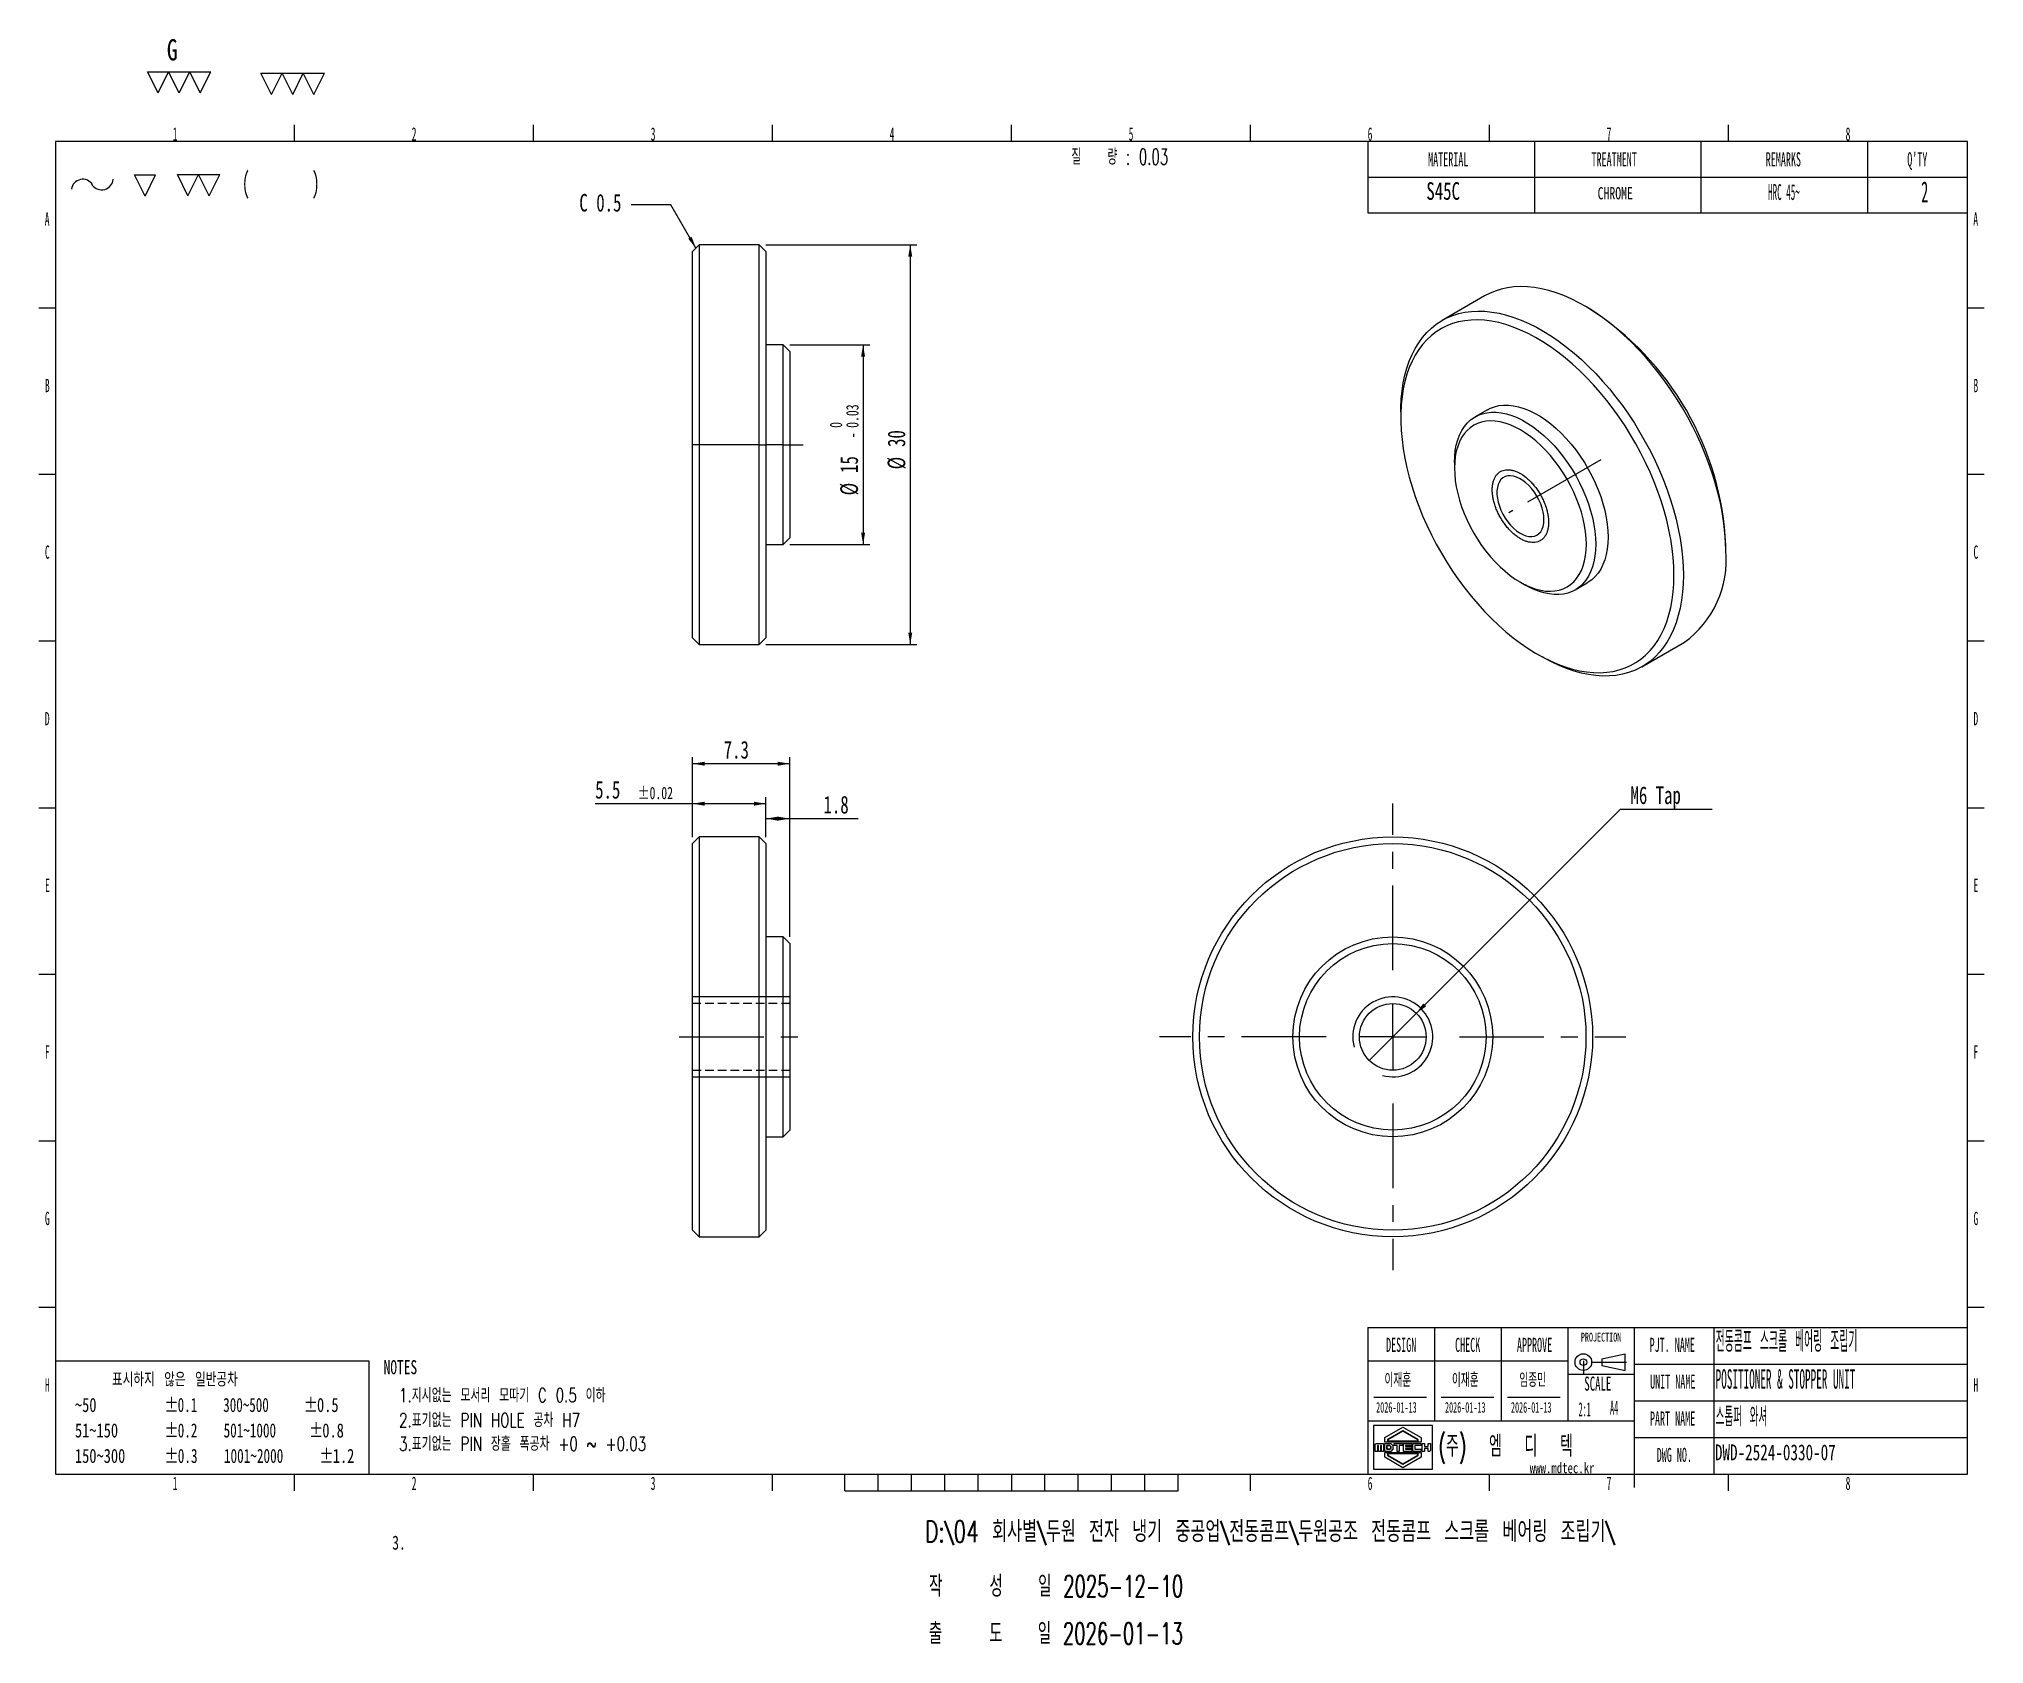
# Model space of a CAD drawing. Header units: millimetres. Extents: x 1 to 147, y -10 to 110.
import ezdxf

# ---------------------------------------------------------------- set-up
doc = ezdxf.new("R2010")
doc.units = ezdxf.units.MM
doc.header["$LTSCALE"] = 0.5
doc.linetypes.add('CENTERX2', pattern=[20.32, 12.7, -2.54, 2.54, -2.54])
doc.linetypes.add('HIDDEN', pattern=[1.905, 1.27, -0.635])
for name, color, linetype in [('1', 70, 'Continuous'), ('11', 1, 'CENTERX2'), ('12', 4, 'Continuous'), ('2', 2, 'HIDDEN'), ('3', 1, 'CENTERX2'), ('8', 4, 'Continuous')]:
    doc.layers.add(name, color=color, linetype=linetype)
doc.styles.add('SLDTEXTSTYLE0', font='TXT', dxfattribs={"width": 0.62381, "bigfont": 'bigfont'})
doc.styles.add('SLDTEXTSTYLE1', font='TXT', dxfattribs={"width": 0.7, "bigfont": 'bigfont'})
doc.styles.add('SLDTEXTSTYLE10', font='TXT', dxfattribs={"width": 0.5625})
doc.styles.add('SLDTEXTSTYLE11', font='TXT', dxfattribs={"width": 0.49})
doc.styles.add('SLDTEXTSTYLE12', font='TXT', dxfattribs={"width": 0.49, "bigfont": 'bigfont'})
doc.styles.add('SLDTEXTSTYLE13', font='TXT', dxfattribs={"width": 0.75, "bigfont": 'bigfont'})
doc.styles.add('SLDTEXTSTYLE14', font='TXT', dxfattribs={"width": 0.75})
doc.styles.add('SLDTEXTSTYLE15', font='TXT', dxfattribs={"width": 0.678571})
doc.styles.add('SLDTEXTSTYLE16', font='TXT', dxfattribs={"width": 0.683333})
doc.styles.add('SLDTEXTSTYLE17', font='TXT', dxfattribs={"width": 0.6875})
doc.styles.add('SLDTEXTSTYLE18', font='TXT', dxfattribs={"width": 0.6, "bigfont": 'bigfont'})
doc.styles.add('SLDTEXTSTYLE19', font='TXT', dxfattribs={"width": 0.616667, "bigfont": 'bigfont'})
doc.styles.add('SLDTEXTSTYLE2', font='TXT', dxfattribs={"width": 0.446809, "bigfont": 'bigfont'})
doc.styles.add('SLDTEXTSTYLE3', font='TXT', dxfattribs={"width": 0.7})
doc.styles.add('SLDTEXTSTYLE4', font='TXT', dxfattribs={"width": 0.42})
doc.styles.add('SLDTEXTSTYLE5', font='TXT', dxfattribs={"width": 0.54})
doc.styles.add('SLDTEXTSTYLE6', font='TXT', dxfattribs={"width": 0.421875})
doc.styles.add('SLDTEXTSTYLE7', font='TXT', dxfattribs={"width": 0.525})
doc.styles.add('SLDTEXTSTYLE8', font='TXT', dxfattribs={"width": 0.4235})
doc.styles.add('SLDTEXTSTYLE9', font='TXT', dxfattribs={"width": 0.4235, "bigfont": 'bigfont'})
doc.dimstyles.new('SLDDIMSTYLE0', dxfattribs={"dimtxt": 1.514119, "dimasz": 0.9, "dimexe": 0, "dimexo": 0.0625, "dimgap": 0.37853, "dimtad": 1, "dimrnd": 1e-09, "dimzin": 12, "dimdsep": 46, "dimtxsty": 'SLDTEXTSTYLE3', "dimsah": 1, "dimcen": 0.09, "dimadec": 0, "dimazin": 3, "dimtol": 1, "dimtp": 0.02, "dimtm": 0.02, "dimtfac": 1, "dimtofl": 0, "dimtmove": 0, "dimatfit": 3, "dimfxl": 0, "dimfrac": 2, "dimtolj": 1, "dimarcsym": 0})
doc.dimstyles.new('SLDDIMSTYLE1', dxfattribs={"dimtxt": 1.514119, "dimasz": 0.9, "dimexe": 0, "dimexo": 0.0625, "dimgap": 0.37853, "dimtad": 1, "dimrnd": 1e-09, "dimzin": 12, "dimdsep": 46, "dimtxsty": 'SLDTEXTSTYLE3', "dimsah": 1, "dimcen": 0.09, "dimadec": 0, "dimazin": 3, "dimtfac": 1, "dimtdec": 3, "dimtofl": 0, "dimtmove": 0, "dimatfit": 3, "dimfxl": 0, "dimfrac": 2, "dimtolj": 1, "dimtzin": 12, "dimarcsym": 0})
doc.dimstyles.new('SLDDIMSTYLE2', dxfattribs={"dimtxt": 1.514119, "dimasz": 0.9, "dimexe": 0, "dimexo": 0.0625, "dimgap": 0.37853, "dimtad": 0, "dimtih": 1, "dimtoh": 1, "dimdec": 6, "dimrnd": 1e-09, "dimzin": 12, "dimdsep": 46, "dimtxsty": 'SLDTEXTSTYLE3', "dimblk1": 'NONE', "dimsah": 1, "dimcen": 0, "dimadec": 0, "dimazin": 3, "dimtfac": 1, "dimtdec": 3, "dimtmove": 0, "dimatfit": 3, "dimldrblk": 'NONE', "dimfxl": 0, "dimfrac": 2, "dimtolj": 1, "dimtzin": 12, "dimarcsym": 0})
doc.dimstyles.new('SLDDIMSTYLE3', dxfattribs={"dimtxt": 1.514119, "dimasz": 0.9, "dimexe": 0, "dimexo": 0.0625, "dimgap": 0.37853, "dimtad": 1, "dimrnd": 1e-09, "dimzin": 12, "dimdsep": 46, "dimtxsty": 'SLDTEXTSTYLE3', "dimsah": 1, "dimcen": 0.09, "dimadec": 0, "dimazin": 3, "dimtol": 1, "dimtm": 0.03, "dimtfac": 1, "dimtofl": 0, "dimtmove": 0, "dimatfit": 3, "dimfxl": 0, "dimfrac": 2, "dimtolj": 1, "dimarcsym": 0})

# ---------------------------------------------------------------- blocks, each defined once
blk = doc.blocks.new('MDT')
for p, q in [((2.948, 2.184), (0, 2.184)), ((0, 2.184), (0, 0)), ((0.563, 1.582), (1.474, 2.108)), ((1.474, 2.108), (2.386, 1.582)), ((2.948, 0), (2.948, 2.184)), ((0.094, 1.249), (0.137, 1.292)), ((0.094, 0.892), (0.094, 1.249)), ((0.137, 1.292), (0.509, 1.292)), ((0.247, 1.183), (0.203, 1.183)), ((0.203, 1.183), (0.203, 0.892)), ((0.247, 0.892), (0.247, 1.183)), ((0.4, 1.183), (0.356, 1.183)), ((0.356, 1.183), (0.356, 0.892)), ((0.4, 0.892), (0.4, 1.183)), ((0.509, 1.292), (0.509, 0.892)), ((0.563, 1.348), (0.563, 1.582)), ((2.386, 1.348), (0.563, 1.348)), ((0.563, 0.892), (0.563, 1.292)), ((0.563, 1.292), (0.869, 1.292)), ((0.824, 1.183), (0.672, 1.183)), ((0.672, 1.183), (0.672, 1.001)), ((0.672, 1.001), (0.672, 1.183)), ((0.672, 1.183), (0.824, 1.183)), ((0.672, 1.001), (0.824, 1.001)), ((0.824, 1.001), (0.672, 1.001)), ((1.474, 1.926), (0.72, 1.491)), ((0.72, 1.491), (1.474, 1.926)), ((0.72, 1.491), (0.72, 1.401)), ((0.72, 1.401), (0.72, 1.491)), ((0.72, 1.401), (2.228, 1.401)), ((2.228, 1.401), (0.72, 1.401)), ((0.869, 1.138), (0.824, 1.183)), ((0.824, 1.183), (0.869, 1.138)), ((0.824, 1.001), (0.869, 1.046)), ((0.869, 1.046), (0.824, 1.001)), ((0.869, 1.292), (0.978, 1.183)), ((0.869, 1.046), (0.869, 1.138)), ((0.869, 1.138), (0.869, 1.046)), ((0.978, 1.001), (0.869, 0.892)), ((0.978, 1.183), (0.978, 1.001)), ((1.032, 1.183), (1.032, 1.292)), ((1.032, 1.292), (1.447, 1.292)), ((1.185, 1.183), (1.032, 1.183)), ((1.185, 0.892), (1.185, 1.183)), ((1.447, 1.183), (1.294, 1.183)), ((1.294, 1.183), (1.294, 0.892)), ((1.447, 1.292), (1.447, 1.183)), ((2.228, 1.491), (1.474, 1.926)), ((1.474, 1.926), (2.228, 1.491)), ((1.501, 0.892), (1.501, 1.292)), ((1.501, 1.292), (1.916, 1.292)), ((1.916, 1.183), (1.61, 1.183)), ((1.61, 1.183), (1.61, 1.146)), ((1.61, 1.146), (1.916, 1.146)), ((1.916, 1.037), (1.61, 1.037)), ((1.61, 1.037), (1.61, 1.001)), ((1.61, 1.001), (1.916, 1.001)), ((1.916, 1.292), (1.916, 1.183)), ((1.916, 1.146), (1.916, 1.037)), ((1.916, 1.001), (1.916, 0.892)), ((1.97, 0.892), (1.97, 1.292)), ((1.97, 1.292), (2.386, 1.292)), ((2.386, 1.183), (2.079, 1.183)), ((2.079, 1.183), (2.079, 1.001)), ((2.079, 1.001), (2.386, 1.001)), ((2.228, 1.401), (2.228, 1.491)), ((2.228, 1.491), (2.228, 1.401)), ((2.386, 1.582), (2.386, 1.348)), ((2.386, 1.292), (2.386, 1.183)), ((2.386, 1.001), (2.386, 0.892)), ((2.44, 0.892), (2.44, 1.292)), ((2.44, 1.292), (2.549, 1.292)), ((2.549, 1.292), (2.549, 1.146)), ((2.549, 1.146), (2.746, 1.146)), ((2.746, 1.037), (2.549, 1.037)), ((2.549, 1.037), (2.549, 0.892)), ((2.746, 1.146), (2.746, 1.292)), ((2.746, 1.292), (2.855, 1.292)), ((2.746, 0.892), (2.746, 1.037)), ((2.855, 1.292), (2.855, 0.935)), ((0, 0), (2.948, 0)), ((0.203, 0.892), (0.094, 0.892)), ((0.356, 0.892), (0.247, 0.892)), ((0.509, 0.892), (0.4, 0.892)), ((0.869, 0.892), (0.563, 0.892)), ((0.563, 0.602), (0.563, 0.836)), ((0.563, 0.836), (2.386, 0.836)), ((1.474, 0.076), (0.563, 0.602)), ((0.72, 0.783), (0.72, 0.693)), ((2.228, 0.783), (0.72, 0.783)), ((0.72, 0.693), (0.72, 0.783)), ((0.72, 0.783), (2.228, 0.783)), ((0.72, 0.693), (1.474, 0.258)), ((1.474, 0.258), (0.72, 0.693)), ((1.294, 0.892), (1.185, 0.892)), ((1.474, 0.258), (2.228, 0.693)), ((2.228, 0.693), (1.474, 0.258)), ((2.386, 0.602), (1.474, 0.076)), ((1.916, 0.892), (1.501, 0.892)), ((2.386, 0.892), (1.97, 0.892)), ((2.228, 0.693), (2.228, 0.783)), ((2.228, 0.783), (2.228, 0.693)), ((2.386, 0.836), (2.386, 0.602)), ((2.549, 0.892), (2.44, 0.892)), ((2.811, 0.892), (2.746, 0.892)), ((2.855, 0.935), (2.811, 0.892))]:
    blk.add_line(p, q)
blk = doc.blocks.new('블록15')
for p, q in [((20.44, 102.51), (20.44, 103.76)), ((38.37, 102.51), (38.37, 103.76)), ((56.31, 102.51), (56.31, 103.76)), ((74.25, 102.51), (74.25, 103.76)), ((92.19, 102.51), (92.19, 103.76)), ((110.12, 102.51), (110.12, 103.76)), ((128.06, 102.51), (128.06, 103.76)), ((146, 102.51), (2.5, 102.51)), ((2.5, 102.51), (2.5, 2.51)), ((101, 102.51), (101, 97.15)), ((113.5, 102.51), (113.5, 97.15)), ((126, 102.51), (126, 97.15)), ((138.5, 102.51), (138.5, 97.15)), ((146, 2.51), (146, 102.51)), ((101, 99.83), (146, 99.83)), ((101, 97.15), (146, 97.15)), ((2.5, 90.01), (1.25, 90.01)), ((147.25, 90.01), (146, 90.01)), ((2.5, 77.51), (1.25, 77.51)), ((147.25, 77.51), (146, 77.51)), ((2.5, 65.01), (1.25, 65.01)), ((147.25, 65.01), (146, 65.01)), ((1.25, 52.51), (2.5, 52.51)), ((146, 52.51), (147.25, 52.51)), ((2.5, 40.01), (1.25, 40.01)), ((147.25, 40.01), (146, 40.01)), ((2.5, 27.51), (1.25, 27.51)), ((147.25, 27.51), (146, 27.51)), ((2.5, 15.01), (1.25, 15.01)), ((147.25, 15.01), (146, 15.01)), ((101, 13.51), (101, 2.51)), ((101, 13.51), (146, 13.51)), ((101, 13.51), (101, 2.51)), ((106, 13.51), (106, 6.51)), ((111, 13.51), (111, 6.51)), ((116, 13.51), (116, 6.51)), ((121, 1.51), (121, 13.51)), ((127, 2.51), (127, 13.51)), ((2.5, 11.01), (26, 11.01)), ((26, 11.01), (26, 2.51)), ((101, 11.01), (116, 11.01)), ((117.17, 11.01), (117.17, 9.99)), ((117.77, 10.92), (120.4, 10.92)), ((118.55, 11.17), (120.3, 11.54)), ((118.55, 11.17), (118.55, 10.67)), ((118.55, 10.67), (120.3, 10.29)), ((120.3, 10.29), (120.3, 11.54)), ((120.98, 10.76), (146, 10.76)), ((116, 10.01), (121, 10.01)), ((101.44, 8.29), (105.39, 8.29)), ((106.49, 8.29), (110.44, 8.29)), ((111.47, 8.29), (115.42, 8.29)), ((120.98, 8.01), (146, 8.01)), ((101, 6.51), (121, 6.51)), ((120.98, 5.26), (146, 5.26)), ((2.5, 2.51), (146, 2.51)), ((20.44, 1.26), (20.44, 2.51)), ((38.37, 1.26), (38.37, 2.51)), ((56.31, 1.26), (56.31, 2.51)), ((61.75, 1.26), (61.75, 2.51)), ((64.25, 1.26), (64.25, 2.51)), ((66.75, 1.26), (66.75, 2.51)), ((69.25, 1.26), (69.25, 2.51)), ((71.75, 1.26), (71.75, 2.51)), ((74.25, 2.51), (74.25, 1.26)), ((76.75, 1.26), (76.75, 2.51)), ((79.25, 1.26), (79.25, 2.51)), ((81.75, 1.26), (81.75, 2.51)), ((84.25, 1.26), (84.25, 2.51)), ((86.75, 1.26), (86.75, 2.51)), ((92.19, 1.26), (92.19, 2.51)), ((110.12, 1.26), (110.12, 2.51)), ((128.06, 1.26), (128.06, 2.51)), ((61.75, 1.26), (86.75, 1.26))]:
    blk.add_line(p, q)
for radius in [0.625, 0.25]:
    blk.add_circle((117.17, 10.92), radius)
blk = doc.blocks.new('SW_SFSYMBOL_0')
at = {"layer": '12', "color": 0}
for p, q in [((-1.5875, 0), (-2.38125, 1.5875)), ((-2.38125, 1.5875), (-0.79375, 1.5875)), ((-1.5875, 0), (-0.79375, 1.5875)), ((0, 0), (-0.79375, 1.5875)), ((-0.79375, 1.5875), (0.79375, 1.5875)), ((0, 0), (0.79375, 1.5875)), ((1.5875, 0), (0.79375, 1.5875)), ((0.79375, 1.5875), (2.38125, 1.5875)), ((1.5875, 0), (2.38125, 1.5875))]:
    blk.add_line(p, q, dxfattribs=at)
blk = doc.blocks.new('SW_SFSYMBOL_1')
at = {"layer": '12', "color": 0}
for centre, radius, start, end in [((0, 0), 0.86127, 31.2184028, 172.5868043), ((1.41605, 0.9525), 0.87831, 216.6561084, 353.7741709)]:
    blk.add_arc(centre, radius, start, end, dxfattribs=at)
blk = doc.blocks.new('SW_SFSYMBOL_2')
at = {"layer": '12', "color": 0}
for p, q in [((-1.5875, 0), (-2.38125, 1.5875)), ((-2.38125, 1.5875), (-0.79375, 1.5875)), ((-1.5875, 0), (-0.79375, 1.5875)), ((0, 0), (-0.79375, 1.5875)), ((-0.79375, 1.5875), (0.79375, 1.5875)), ((0, 0), (0.79375, 1.5875))]:
    blk.add_line(p, q, dxfattribs=at)
blk = doc.blocks.new('SW_SFSYMBOL_3')
at = {"layer": '12', "color": 0}
for p, q in [((0, 0), (-0.79375, 1.5875)), ((-0.79375, 1.5875), (0.79375, 1.5875)), ((0, 0), (0.79375, 1.5875))]:
    blk.add_line(p, q, dxfattribs=at)
blk = doc.blocks.new('SW_SFSYMBOL_4')
at = {"layer": '12', "color": 0}
for p, q in [((-0.66, -1.98), (-1.46, -0.4)), ((-1.46, -0.4), (0.13, -0.4)), ((-0.66, -1.98), (0.13, -0.4)), ((0.92, -1.98), (0.13, -0.4)), ((0.13, -0.4), (1.72, -0.4)), ((0.92, -1.98), (1.72, -0.4)), ((2.51, -1.98), (1.72, -0.4)), ((1.72, -0.4), (3.3, -0.4)), ((2.51, -1.98), (3.3, -0.4))]:
    blk.add_line(p, q, dxfattribs=at)
at = {"layer": '12', "color": 0, "insert": (0, 2.05), "char_height": 1.59, "attachment_point": 1, "style": 'SLDTEXTSTYLE14'}
blk.add_mtext('G', dxfattribs=at)
blk = doc.blocks.new('_D')
at = {"layer": '1'}
for p, q in [((50.31, 52.82), (43, 52.82)), ((50.31, 50.32), (50.31, 53.32)), ((55.81, 52.82), (50.31, 52.82)), ((55.81, 50.32), (55.81, 53.32))]:
    blk.add_line(p, q, dxfattribs=at)
for points in [[(50.31, 52.82), (51.21, 52.67), (51.21, 52.97)], [(55.81, 52.82), (54.91, 52.97), (54.91, 52.67)]]:
    blk.add_solid(points, dxfattribs=at)
at = {"layer": '1', "attachment_point": 1, "style": 'SLDTEXTSTYLE3'}
for s, insert, char_height in [('5.5', (43, 54.53), 1.323), ('±0.02', (46.2, 54.09), 0.926)]:
    blk.add_mtext(s, dxfattribs=dict(at, insert=insert, char_height=char_height))
blk = doc.blocks.new('_D_1')
at = {"layer": '1'}
for p, q in [((55.81, 50.32), (55.81, 52.2)), ((55.81, 51.7), (57.61, 51.7)), ((57.61, 42.82), (57.61, 52.2)), ((57.61, 51.7), (62.75, 51.7))]:
    blk.add_line(p, q, dxfattribs=at)
for points in [[(55.81, 51.7), (56.71, 51.55), (56.71, 51.85)], [(57.61, 51.7), (56.71, 51.85), (56.71, 51.55)]]:
    blk.add_solid(points, dxfattribs=at)
at = {"layer": '1', "insert": (60.14, 53.41), "char_height": 1.323, "attachment_point": 1, "style": 'SLDTEXTSTYLE3'}
blk.add_mtext('1.8', dxfattribs=at)
blk = doc.blocks.new('_D_2')
at = {"layer": '1'}
for p, q in [((50.31, 50.32), (50.31, 56.32)), ((57.61, 55.82), (50.31, 55.82)), ((57.61, 42.82), (57.61, 56.32))]:
    blk.add_line(p, q, dxfattribs=at)
for points in [[(50.31, 55.82), (51.21, 55.67), (51.21, 55.97)], [(57.61, 55.82), (56.71, 55.97), (56.71, 55.67)]]:
    blk.add_solid(points, dxfattribs=at)
at = {"layer": '1', "insert": (52.65, 57.53), "char_height": 1.323, "attachment_point": 1, "style": 'SLDTEXTSTYLE3'}
blk.add_mtext('7.3', dxfattribs=at)
blk = doc.blocks.new('_D_3')
at = {"layer": '1'}
for p, q in [((104.63, 37.09), (119.96, 52.41)), ((119.96, 52.41), (126.83, 52.41)), ((101.1, 33.56), (104.63, 37.09))]:
    blk.add_line(p, q, dxfattribs=at)
blk.add_solid([(104.63, 37.09), (105.38, 37.62), (105.16, 37.84)], dxfattribs=at)
at = {"layer": '1', "insert": (120.71, 54.12), "char_height": 1.323, "attachment_point": 1, "style": 'SLDTEXTSTYLE3'}
blk.add_mtext('M6 Tap', dxfattribs=at)
blk = doc.blocks.new('_None')
blk = doc.blocks.new('SW_CENTERMARKSYMBOL_0')
at = {"layer": '3', "color": 0}
for p, q in [((0, 5), (0, 17.5)), ((0, 0), (0, 2.5)), ((-5, 0), (-17.5, 0)), ((0, 0), (-2.5, 0)), ((0, 0), (0, -2.5)), ((0, 0), (2.5, 0)), ((5, 0), (17.5, 0)), ((0, -5), (0, -17.5))]:
    blk.add_line(p, q, dxfattribs=at)
blk = doc.blocks.new('_D_4')
at = {"layer": '1'}
for p, q in [((57.61, 87.26), (63.61, 87.26)), ((63.11, 87.26), (63.11, 72.26)), ((57.61, 72.26), (63.61, 72.26))]:
    blk.add_line(p, q, dxfattribs=at)
for points in [[(63.11, 87.26), (62.96, 86.36), (63.26, 86.36)], [(63.11, 72.26), (63.26, 73.16), (62.96, 73.16)]]:
    blk.add_solid(points, dxfattribs=at)
at = {"layer": '1', "attachment_point": 1, "rotation": 90, "style": 'SLDTEXTSTYLE3'}
for s, insert, char_height in [('0.03', (61.84, 81.02), 0.926), ('0', (60.61, 81.02), 0.926), ('-', (61.84, 80.25), 0.926), ('15', (61.4, 77.64), 1.323), ('%%c', (61.4, 75.96), 1.323)]:
    blk.add_mtext(s, dxfattribs=dict(at, insert=insert, char_height=char_height))
blk = doc.blocks.new('_D_5')
at = {"layer": '1'}
for p, q in [((55.81, 94.76), (67.15, 94.76)), ((66.65, 94.76), (66.65, 64.76)), ((55.81, 64.76), (67.15, 64.76))]:
    blk.add_line(p, q, dxfattribs=at)
for points in [[(66.65, 94.76), (66.5, 93.86), (66.8, 93.86)], [(66.65, 64.76), (66.8, 65.66), (66.5, 65.66)]]:
    blk.add_solid(points, dxfattribs=at)
at = {"layer": '1', "char_height": 1.323, "attachment_point": 1, "rotation": 90, "style": 'SLDTEXTSTYLE3'}
for s, insert in [('30', (64.95, 79.59)), ('%%c', (64.95, 77.91))]:
    blk.add_mtext(s, dxfattribs=dict(at, insert=insert))
blk = doc.blocks.new('SW_CHAMFER_DIMENSION_0')
at = {"layer": '1', "color": 0}
for p, q in [((6.88, 0.88), (3.88, 0.88)), ((8.75, -2.36), (6.88, 0.88))]:
    blk.add_line(p, q, dxfattribs=at)
blk.add_solid([(8.75, -2.36), (8.43, -1.5), (8.17, -1.65)], dxfattribs=at)
at = {"layer": '1', "color": 0, "attachment_point": 1, "style": 'SLDTEXTSTYLE3'}
for s, insert, char_height in [('C', (0, 1.71), 1.32), ('0.5', (1.27, 1.71), 1.323)]:
    blk.add_mtext(s, dxfattribs=dict(at, insert=insert, char_height=char_height))

msp = doc.modelspace()

# ---------------------------------------------------------------- linework, layer by layer
at = {"color": 7, "linetype": 'Continuous', "lineweight": 25}
for p, q in [((50.8096318, 94.7600549), (50.3096318, 94.2600549)), ((50.3096318, 65.2600549), (50.3096318, 94.2600549)), ((55.3096318, 94.7600549), (50.8096318, 94.7600549)), ((50.8096318, 94.7600549), (50.8096318, 64.7600549)), ((55.8096318, 94.2600549), (55.3096318, 94.7600549)), ((55.3096318, 64.7600549), (55.3096318, 94.7600549)), ((55.8096318, 94.2600549), (55.8096318, 65.2600549)), ((109.7560644, 90.9173618), (106.5740839, 89.0804435)), ((117.6106747, 89.9696105), (117.2571788, 90.1737457)), ((57.1096318, 87.2600549), (55.8096318, 87.2600549)), ((57.6096318, 86.7600549), (57.1096318, 87.2600549)), ((57.1096318, 72.2600549), (57.1096318, 87.2600549)), ((57.6096318, 86.7600549), (57.6096318, 72.7600549)), ((103.4668727, 82.2127714), (103.4668727, 81.8045674)), ((109.9702258, 82.380975), (109.050987, 81.8503097)), ((107.4973813, 78.4164737), (107.4973813, 78.0082696)), ((55.8096318, 72.2600549), (57.1096318, 72.2600549)), ((57.1096318, 72.2600549), (57.6096318, 72.7600549)), ((127.8620566, 71.803568), (127.8620566, 72.211772)), ((112.4463243, 69.4355201), (112.7998203, 69.2313849)), ((116.5503775, 68.8595768), (117.4696163, 69.3902421)), ((50.3096318, 65.2600549), (50.8096318, 64.7600549)), ((50.8096318, 64.7600549), (55.3096318, 64.7600549)), ((55.3096318, 64.7600549), (55.8096318, 65.2600549)), ((121.5728649, 63.0989776), (124.7548454, 64.9358959)), ((113.7182546, 64.0467289), (114.0717505, 63.8425937)), ((50.8096318, 50.324915), (50.3096318, 49.824915)), ((50.3096318, 20.824915), (50.3096318, 49.824915)), ((55.3096318, 50.324915), (50.8096318, 50.324915)), ((50.8096318, 50.324915), (50.8096318, 20.324915)), ((55.8096318, 49.824915), (55.3096318, 50.324915)), ((55.3096318, 20.324915), (55.3096318, 50.324915)), ((55.8096318, 49.824915), (55.8096318, 20.824915)), ((57.1096318, 42.824915), (55.8096318, 42.824915)), ((57.6096318, 42.324915), (57.1096318, 42.824915)), ((57.1096318, 35.324915), (57.1096318, 42.824915)), ((57.6096318, 42.324915), (57.6096318, 35.324915)), ((57.1096318, 27.824915), (57.1096318, 35.324915)), ((57.6096318, 35.324915), (57.6096318, 28.324915)), ((55.8096318, 27.824915), (57.1096318, 27.824915)), ((57.1096318, 27.824915), (57.6096318, 28.324915)), ((50.3096318, 20.824915), (50.8096318, 20.324915)), ((55.3096318, 20.324915), (55.8096318, 20.824915)), ((50.8096318, 20.324915), (55.3096318, 20.324915))]:
    msp.add_line(p, q, dxfattribs=at)
at = {"color": 7, "linetype": 'Continuous', "lineweight": 25, "flags": 128}
for points in [[(127.8620566, 71.803568), (127.8467659, 72.4698326), (127.8009376, 73.1518305), (127.7247039, 73.8475954), (127.6182847, 74.5551212), (127.4819868, 75.2723679), (127.3162032, 75.9972676), (127.1214118, 76.7277301), (126.8981743, 77.4616494), (126.6471343, 78.1969093), (126.3690157, 78.9313899), (126.0646204, 79.6629735), (125.7348259, 80.3895508), (125.3805832, 81.1090269), (125.0029137, 81.8193272), (124.6029062, 82.5184039), (124.1817142, 83.2042414), (123.7405519, 83.8748621), (123.2806914, 84.5283325), (122.8034587, 85.1627685), (122.3102295, 85.7763409), (121.8024262, 86.3672805), (121.2815127, 86.9338835), (120.7489911, 87.4745162), (120.2063968, 87.98762), (119.6552941, 88.4717152), (119.097272, 88.9254063), (118.5339395, 89.3473851), (117.9669208, 89.7364348), (117.3978507, 90.0914338), (116.8283701, 90.4113586), (116.2601209, 90.6952866), (115.6947415, 90.9423993), (115.1338621, 91.1519841), (114.5790997, 91.3234369), (114.032054, 91.4562631), (113.4943021, 91.55008), (112.9673947, 91.6046168), (112.4528508, 91.6197166), (111.9521541, 91.5953355), (111.4667481, 91.5315441), (110.9980325, 91.4285262), (110.5473587, 91.2865788), (110.1160261, 91.1061112), (109.7560644, 90.9173618)], [(103.4668727, 82.2127714), (103.4706961, 82.5394015), (103.5012666, 83.1784798), (103.5623196, 83.7971194), (103.653679, 84.3935365), (103.7750813, 84.9660115), (103.9261765, 85.5128939), (104.106529, 86.0326068), (104.3156189, 86.5236517), (104.5528431, 86.9846129), (104.8175178, 87.4141612), (105.1088798, 87.8110583), (105.4260891, 88.1741597), (105.768231, 88.5024184), (106.134319, 88.7948881), (106.5232977, 89.0507255), (106.9340456, 89.269193), (107.3653782, 89.4496606), (107.816052, 89.5916079), (108.2847676, 89.6946259), (108.7701736, 89.7584173), (109.2708703, 89.7827983), (109.7854141, 89.7676986), (110.3123216, 89.7131617), (110.8500734, 89.6193449), (111.3971192, 89.4865186), (111.9518815, 89.3150659), (112.512761, 89.105481), (113.0781404, 88.8583684), (113.6463896, 88.5744403), (114.2158702, 88.2545156), (114.7849403, 87.8995166), (115.351959, 87.5104668), (115.9152915, 87.0884881), (116.4733135, 86.634797), (117.0244162, 86.1507017), (117.5670106, 85.637598), (118.0995322, 85.0969652), (118.6204457, 84.5303622), (119.128249, 83.9394226), (119.6214781, 83.3258503), (120.0987109, 82.6914143), (120.5585714, 82.0379439), (120.9997337, 81.3673231), (121.4209257, 80.6814857), (121.8209332, 79.982409), (122.1986027, 79.2721086), (122.5528454, 78.5526325), (122.8826399, 77.8260552), (123.1870352, 77.0944716), (123.4651538, 76.359991), (123.7161938, 75.6247311), (123.9394313, 74.8908119), (124.1342227, 74.1603494), (124.3000063, 73.4354497), (124.4363042, 72.7182029), (124.5427234, 72.0106771), (124.6189571, 71.3149122), (124.6647853, 70.6329143), (124.6800761, 69.9666497)], [(123.9729694, 69.9666497), (123.9576698, 70.6220465), (123.9118168, 71.2931517), (123.8355471, 71.9779627), (123.7290885, 72.6744356), (123.5927585, 73.3804919), (123.4269641, 74.0940244), (123.2322001, 74.8129038), (123.0090477, 75.5349845), (122.758173, 76.2581116), (122.4803245, 76.980127), (122.1763315, 77.698876), (121.8471013, 78.4122134), (121.4936163, 79.1180105), (121.1169317, 79.8141608), (120.7181714, 80.4985868), (120.2985256, 81.1692458), (119.8592466, 81.8241364), (119.4016455, 82.4613041), (118.9270879, 83.0788473), (118.4369901, 83.674923), (117.9328147, 84.2477524), (117.4160663, 84.7956259), (116.8882872, 85.3169084), (116.3510524, 85.8100441), (115.8059654, 86.2735615), (115.2546527, 86.7060771), (114.6987598, 87.1063002), (114.1399456, 87.4730363), (113.579878, 87.805191), (113.0202283, 88.101773), (112.4626667, 88.3618971), (111.9088573, 88.5847871), (111.3604528, 88.7697777), (110.8190899, 88.9163169), (110.2863842, 89.0239674), (109.7639255, 89.0924078), (109.2532731, 89.121434), (108.7559509, 89.1109593), (108.2734431, 89.0610149), (107.8071898, 88.9717499), (107.3585824, 88.8434307), (106.9289597, 88.6764403), (106.519604, 88.471277), (106.1317367, 88.2285532), (105.7665157, 87.9489931), (105.4250307, 87.6334312), (105.1083009, 87.2828091), (104.8172716, 86.8981734), (104.5528113, 86.4806718), (104.3157092, 86.0315503), (104.106673, 85.5521494), (103.9263266, 85.0438998), (103.775208, 84.5083181), (103.6537684, 83.947003), (103.5623701, 83.3616294), (103.501286, 82.7539445), (103.4706983, 82.1257618), (103.4706983, 81.478956), (103.501286, 80.8154574), (103.5623701, 80.1372463), (103.6537684, 79.4463466), (103.775208, 78.7448202), (103.9263266, 78.0347608), (104.106673, 77.3182876), (104.3157092, 76.5975386), (104.5528113, 75.874665), (104.8172716, 75.151824), (105.1083009, 74.4311729), (105.4250307, 73.7148624), (105.7665157, 73.0050303), (106.1317367, 72.303795), (106.519604, 71.6132492), (106.9289597, 70.9354538), (107.3585824, 70.2724316), (107.8071898, 69.6261614), (108.2734431, 68.9985718), (108.7559509, 68.3915358), (109.2532731, 67.806865), (109.7639255, 67.2463045), (110.2863842, 66.711527), (110.8190899, 66.2041285), (111.3604528, 65.7256234), (111.9088573, 65.2774397), (112.4626667, 64.860915), (113.0202283, 64.4772922), (113.579878, 64.1277164), (114.1399456, 63.8132307), (114.6987598, 63.5347738), (115.2546527, 63.2931766), (115.8059654, 63.0891601), (116.3510524, 62.9233333), (116.8882872, 62.796191), (117.4160663, 62.7081127), (117.9328147, 62.6593612), (118.4369901, 62.650082), (118.9270879, 62.6803029), (119.4016455, 62.7499336), (119.8592466, 62.8587662), (120.2985256, 63.0064761), (120.7181714, 63.1926224), (121.1169317, 63.4166496), (121.4936163, 63.677889), (121.8471013, 63.9755611), (122.1763315, 64.3087774), (122.4803245, 64.6765435), (122.758173, 65.0777619), (123.0090477, 65.5112352), (123.2322001, 65.9756696), (123.4269641, 66.4696793), (123.5927585, 66.9917897), (123.7290885, 67.5404428), (123.8355471, 68.1140012), (123.9118168, 68.7107531), (123.9576698, 69.3289175), (123.9729694, 69.9666497)], [(107.4973813, 78.4164737), (107.5129423, 78.8762825), (107.5595338, 79.3154266), (107.6368824, 79.7313291), (107.7445343, 80.1215492), (107.8818577, 80.483797), (108.0480466, 80.8159466), (108.242126, 81.1160488), (108.4629567, 81.3823426), (108.709243, 81.6132653), (108.9795394, 81.8074616), (109.2722599, 81.963792), (109.5856865, 82.081339), (109.91798, 82.1594128), (110.2671903, 82.1975553), (110.6312682, 82.1955427), (111.008077, 82.1533867), (111.3954056, 82.0713347), (111.7909809, 81.9498683), (112.1924815, 81.7897002), (112.5975513, 81.5917704), (113.0038131, 81.3572404), (113.4088829, 81.0874866), (113.8103835, 80.7840919), (114.2059588, 80.4488368), (114.5932874, 80.0836888), (114.9700963, 79.6907905), (115.3341741, 79.2724478), (115.6833845, 78.8311156), (116.015678, 78.3693839), (116.3291046, 77.8899622), (116.621825, 77.395664), (116.8921214, 76.8893901), (117.1384077, 76.3741114), (117.3592384, 75.8528518), (117.5533178, 75.3286703), (117.7195068, 74.804643), (117.8568301, 74.2838451), (117.964482, 73.7693328), (118.0418306, 73.2641255), (118.0884221, 72.7711879), (118.1039831, 72.2934129), (118.0884221, 71.8336041), (118.0418306, 71.3944599), (117.964482, 70.9785575), (117.8568301, 70.5883374), (117.7195068, 70.2260896), (117.5533178, 69.89394), (117.3592384, 69.5938377), (117.1384077, 69.3275439), (116.8921214, 69.0966213), (116.621825, 68.902425), (116.3291046, 68.7460946), (116.015678, 68.6285476), (115.6833845, 68.5504737), (115.3341741, 68.5123312), (114.9700963, 68.5143439), (114.5932874, 68.5564999), (114.2059588, 68.6385519), (113.8103835, 68.7600183), (113.4088829, 68.9201864), (113.0038131, 69.1181162), (112.7998203, 69.2313849)], [(109.9702258, 82.380975), (110.1914987, 82.4944572), (110.5049253, 82.6120042), (110.8372188, 82.6900781), (111.1864291, 82.7282206), (111.550507, 82.726208), (111.9273158, 82.684052), (112.3146444, 82.602), (112.7102197, 82.4805335), (113.1117203, 82.3203655), (113.5167901, 82.1224357), (113.9230519, 81.8879057), (114.3281217, 81.6181519), (114.7296224, 81.3147572), (115.1251977, 80.9795021), (115.5125262, 80.614354), (115.8893351, 80.2214558), (116.2534129, 79.8031131), (116.6026233, 79.3617809), (116.9349168, 78.9000492), (117.2483434, 78.4206275), (117.5410638, 77.9263293), (117.8113603, 77.4200554), (118.0576465, 76.9047767), (118.2784773, 76.3835171), (118.4725566, 75.8593356), (118.6387456, 75.3353083), (118.7760689, 74.8145104), (118.8837208, 74.2999981), (118.9610694, 73.7947908), (119.0076609, 73.3018532), (119.0232219, 72.8240781), (119.0076609, 72.3642694), (118.9610694, 71.9251252), (118.8837208, 71.5092227), (118.7760689, 71.1190026), (118.6387456, 70.7567549), (118.4725566, 70.4246053), (118.2784773, 70.124503), (118.0576465, 69.8582092), (117.8113603, 69.6272866), (117.5410638, 69.4330902), (117.4696163, 69.3902421)], [(107.4973813, 78.0082696), (107.5126398, 77.5510058), (107.558321, 77.0789441), (107.6341433, 76.594995), (107.7396392, 76.1021422), (107.8741584, 75.6034244), (108.0368715, 75.1019162), (108.2267753, 74.6007096), (108.442699, 74.1028949), (108.6833113, 73.611541), (108.9471288, 73.1296774), (109.232525, 72.660275), (109.5377403, 72.2062278), (109.8608929, 71.770335), (110.1999905, 71.3552843), (110.5529425, 70.9636344), (110.9175727, 70.5978), (111.2916332, 70.2600366), (111.6728177, 69.9524267), (112.0587761, 69.6768667), (112.4471288, 69.4350556), (112.8354815, 69.2284842), (113.2214399, 69.0584261), (113.6026244, 68.9259298), (113.9766849, 68.8318121), (114.3413152, 68.7766533), (114.6942671, 68.7607936), (115.0333648, 68.7843306), (115.3565174, 68.8471192), (115.6617327, 68.9487724), (115.9471288, 69.0886634), (116.2109463, 69.2659298), (116.4515586, 69.4794786), (116.6674823, 69.7279932), (116.8573861, 70.0099415), (117.0200992, 70.3235852), (117.1546184, 70.6669904), (117.2601144, 71.0380402), (117.3359367, 71.4344467), (117.3816179, 71.853766), (117.3968763, 72.2934129), (117.3816179, 72.7506767), (117.3359367, 73.2227384), (117.2601144, 73.7066875), (117.1546184, 74.1995403), (117.0200992, 74.6982581), (116.8573861, 75.1997663), (116.6674823, 75.7009729), (116.4515586, 76.1987877), (116.2109463, 76.6901415), (115.9471288, 77.1720051), (115.6617327, 77.6414075), (115.3565174, 78.0954547), (115.0333648, 78.5313475), (114.6942671, 78.9463982), (114.3413152, 79.3380482), (113.9766849, 79.7038825), (113.6026244, 80.0416459), (113.2214399, 80.3492558), (112.8354815, 80.6248158), (112.4471288, 80.8666269), (112.0587761, 81.0731983), (111.6728177, 81.2432564), (111.2916332, 81.3757527), (110.9175727, 81.4698704), (110.5529425, 81.5250292), (110.1999905, 81.5408889), (109.8608929, 81.5173519), (109.5377403, 81.4545633), (109.232525, 81.3529101), (108.9471288, 81.2130191), (108.6833113, 81.0357527), (108.442699, 80.8222039), (108.2267753, 80.5736893), (108.0368715, 80.291741), (107.8741584, 79.9780973), (107.7396392, 79.6346921), (107.6341433, 79.2636423), (107.558321, 78.8672358), (107.5126398, 78.4479165), (107.4973813, 78.0082696)], [(114.2148958, 74.1303311), (114.1991228, 74.4115222), (114.1520856, 74.7059065), (114.0746233, 75.0082306), (113.9681183, 75.3130997), (113.8344712, 75.6150732), (113.676067, 75.9087625), (113.4957324, 76.1889267), (113.2966854, 76.4505662), (113.082478, 76.6890121), (112.8569328, 76.9000093), (112.6240747, 77.0797926), (112.3880589, 77.2251536), (112.1530973, 77.3334986), (111.9233826, 77.4028939), (111.7030143, 77.4321013), (111.4959246, 77.4205996), (111.3058092, 77.368594), (111.1360607, 77.2770125), (110.9897083, 77.1474895), (110.8693635, 76.9823362), (110.777174, 76.7844998), (110.7147849, 76.5575108), (110.6833095, 76.3054197), (110.6833095, 76.0327252), (110.7147849, 75.7442934), (110.777174, 75.4452714), (110.8693635, 75.1409954), (110.9897083, 74.836895), (111.1360607, 74.538397), (111.3058092, 74.2508281), (111.4959246, 73.9793199), (111.7030143, 73.7287176), (111.9233826, 73.5034931), (112.1530973, 73.3076655), (112.3880589, 73.1447295), (112.6240747, 73.0175926), (112.8569328, 72.9285236), (113.082478, 72.8791118), (113.2966854, 72.8702392), (113.4957324, 72.9020639), (113.676067, 72.9740181), (113.8344712, 73.0848178), (113.9681183, 73.2324857), (114.0746233, 73.4143868), (114.1520856, 73.6272749), (114.1991228, 73.867351), (114.2148958, 74.1303311)], [(124.6800761, 69.9666497), (124.6647853, 69.3180395), (124.6189571, 68.6889538), (124.5427234, 68.0812064), (124.4363042, 67.4965496), (124.3000063, 66.9366691), (124.1342227, 66.4031791), (123.9394313, 65.897618), (123.7161938, 65.4214433), (123.4651538, 64.9760279), (123.1870352, 64.5626562), (122.8826399, 64.18252), (122.5528454, 63.8367153), (122.1986027, 63.5262391), (121.8209332, 63.2519867), (121.4209257, 63.0147487), (120.9997337, 62.8152093), (120.5585714, 62.6539437), (120.0987109, 62.5314169), (119.6214781, 62.4479821), (119.128249, 62.40388), (118.6204457, 62.3992377), (118.0995322, 62.4340685), (117.5670106, 62.5082721), (117.0244162, 62.6216345), (116.4733135, 62.7738289), (115.9152915, 62.9644164), (115.351959, 63.1928475), (114.7849403, 63.4584636), (114.2158702, 63.7604989), (114.0717505, 63.8425937)]]:
    msp.add_lwpolyline(points, dxfattribs=at)
at = {"color": 7, "linetype": 'Continuous', "lineweight": 25}
for radius in [15, 14.5, 7.5, 7, 2.5]:
    msp.add_circle((102.8663135, 35.324915), radius, dxfattribs=at)
for centre, radius, start, end in [((105.6337951, 71.2175874), 22.2504834, 2.560913036, 57.433710431), ((120.2822113, 71.0962453), 7.6127761, 305.98099222, 5.331188173)]:
    msp.add_arc(centre, radius, start, end, dxfattribs=at)
at = {"layer": '11'}
for p, q in [((50.8096318, 79.7600549), (50.3096318, 79.7600549)), ((55.3096318, 79.7600549), (50.8096318, 79.7600549)), ((55.3096318, 79.7600549), (55.8096318, 79.7600549)), ((57.1096318, 79.7600549), (55.8096318, 79.7600549)), ((57.1096318, 79.7600549), (58.6096318, 79.7600549)), ((118.4750572, 78.6306902), (111.58108, 74.6508819)), ((49.3096318, 35.324915), (58.6096318, 35.324915))]:
    msp.add_line(p, q, dxfattribs=at)
at = {"layer": '2'}
for p, q in [((57.6096318, 37.824915), (50.3096318, 37.824915)), ((50.3096318, 32.824915), (57.6096318, 32.824915))]:
    msp.add_line(p, q, dxfattribs=at)
at = {"layer": '8'}
for p, q in [((57.6096318, 38.324915), (50.3096318, 38.324915)), ((50.3096318, 32.324915), (57.6096318, 32.324915))]:
    msp.add_line(p, q, dxfattribs=at)
msp.add_arc((102.8663135, 35.324915), 3, 255, 195, dxfattribs=at)
msp.add_open_spline([(112.447083, 77.6004637), (112.7028257, 77.4349925), (112.954794, 77.2362132), (113.1993594, 77.0070246), (113.4329555, 76.7507685), (113.6521761, 76.471182), (113.8538244, 76.1723419), (114.0349599, 75.858606), (114.1929412, 75.5345493), (114.3254647, 75.2048973), (114.4305978, 74.8744571), (114.5068074, 74.5480471), (114.5529823, 74.2304272), (114.5684492, 73.9262291), (114.5529823, 73.6398885), (114.5068074, 73.3755811), (114.4305978, 73.1371609), (114.3254647, 72.9281047), (114.1929412, 72.751461), (114.0349599, 72.6098057), (113.8538244, 72.5052045), (113.6521761, 72.4391825), (113.4329555, 72.4127027), (113.1993594, 72.426151), (112.954794, 72.4793315), (112.7028257, 72.5714686), (112.4471288, 72.7012188), (112.1914319, 72.86669), (111.9394636, 73.0654693), (111.6948983, 73.2946579), (111.4613021, 73.550914), (111.2420815, 73.8305005), (111.0404332, 74.1293406), (110.8592977, 74.4430765), (110.7013164, 74.7671332), (110.5687929, 75.0967852), (110.4636598, 75.4272254), (110.3874502, 75.7536354), (110.3412753, 76.0712553), (110.3258085, 76.3754534), (110.3412753, 76.661794), (110.3874502, 76.9261014), (110.4636598, 77.1645216), (110.5687929, 77.3735778), (110.7013164, 77.5502215), (110.8592977, 77.6918768), (111.0404332, 77.7964781), (111.2420815, 77.8625), (111.4613021, 77.8889798), (111.6948983, 77.8755315), (111.9394636, 77.822351), (112.1914319, 77.7302139), (112.4471288, 77.6004637), (112.3616889, 77.6463415), (112.4471288, 77.6004637)], degree=3, knots=[0, 0, 0, 0, 0.0192324531, 0.0384631893, 0.0576939255, 0.0769246617, 0.0961553979, 0.1153861342, 0.1346168704, 0.1538476066, 0.1730783428, 0.192309079, 0.2115398152, 0.2307705514, 0.2500012877, 0.2692320239, 0.2884627601, 0.3076934963, 0.3269242325, 0.3461549687, 0.3653857049, 0.3846164412, 0.4038471774, 0.4230779136, 0.4423086498, 0.461539386, 0.4807701222, 0.5000008584, 0.5192315947, 0.5384623309, 0.5576930671, 0.5769238033, 0.5961545395, 0.6153852757, 0.6346160119, 0.6538467482, 0.6730774844, 0.6923082206, 0.7115389568, 0.730769693, 0.7500004292, 0.7692311654, 0.7884619016, 0.8076926379, 0.8269233741, 0.8461541103, 0.8653848465, 0.8846155827, 0.9038463189, 0.9230770551, 0.9423077914, 0.9615385276, 0.9807692638, 1, 1, 1, 1], dxfattribs=at)

# ---------------------------------------------------------------- block references
at = {"color": 7, "linetype": 'Continuous'}
msp.add_blockref('블록15', (0, 0), dxfattribs=at)
at = {"xscale": 1.5, "yscale": 1.5, "zscale": 1.5}
msp.add_blockref('MDT', (101.4159174, 2.8794486), dxfattribs=at)
at = {"layer": '1'}
msp.add_blockref('SW_CHAMFER_DIMENSION_0', (41.8119829, 96.8662541), dxfattribs=at)
at = {"layer": '12'}
for name, p in [('SW_SFSYMBOL_4', (10.8525079, 108.1350507)), ('SW_SFSYMBOL_0', (20.2996501, 106.0438276)), ('SW_SFSYMBOL_1', (4.542804, 98.8154026)), ('SW_SFSYMBOL_3', (9.2175879, 98.4166408)), ('SW_SFSYMBOL_2', (14.0254278, 98.4440918))]:
    msp.add_blockref(name, p, dxfattribs=at)
at = {"layer": '3'}
msp.add_blockref('SW_CENTERMARKSYMBOL_0', (102.8663135, 35.324915), dxfattribs=at)

# ---------------------------------------------------------------- texts
at = {"layer": '12'}
for s, insert, char_height, attachment_point, style in [('1', (11.4782934, 103.5752661), 1.0000105, 2, 'SLDTEXTSTYLE7'), ('2', (29.4094719, 103.5752661), 1.0000105, 2, 'SLDTEXTSTYLE7'), ('3', (47.3478554, 103.5752661), 1.0000105, 2, 'SLDTEXTSTYLE7'), ('4', (65.2822457, 103.5752661), 1.0000105, 2, 'SLDTEXTSTYLE7'), ('5', (83.2226257, 103.5752661), 1.0000105, 2, 'SLDTEXTSTYLE7'), ('6', (101.1603146, 103.5752661), 1.0000105, 2, 'SLDTEXTSTYLE7'), ('7', (119.09783, 103.5752661), 1.0000105, 2, 'SLDTEXTSTYLE7'), ('8', (137.0356926, 103.5752661), 1.0000105, 2, 'SLDTEXTSTYLE7'), ('질   량 : 0.03', (78.7359574, 101.9602941), 1.190625, 1, 'SLDTEXTSTYLE19'), ('MATERIAL', (107.0313481, 101.7030367), 1.05833333, 2, 'SLDTEXTSTYLE7'), ('TREATMENT', (119.4833989, 101.7030367), 1.05833333, 2, 'SLDTEXTSTYLE7'), ('REMARKS', (132.1838248, 101.7030367), 1.05833333, 2, 'SLDTEXTSTYLE7'), ("Q'TY", (142.2377738, 101.7030367), 1.05833333, 2, 'SLDTEXTSTYLE7'), ('(        )', (16.4884458, 100.2169919), 1.5875, 1, 'SLDTEXTSTYLE5'), ('S45C', (106.6478675, 99.4582544), 1.32291667, 2, 'SLDTEXTSTYLE3'), ('HRC 45~', (132.2254847, 99.3127099), 1.190625, 2, 'SLDTEXTSTYLE4'), ('2', (142.7933643, 99.5237832), 1.5875, 2, 'SLDTEXTSTYLE11'), ('CHROME', (119.5663432, 99.0918198), 0.92604167, 2, 'SLDTEXTSTYLE3'), ('A', (1.8669074, 97.200199), 1.0000105, 2, 'SLDTEXTSTYLE7'), ('A', (146.6184324, 97.200199), 1.0000105, 2, 'SLDTEXTSTYLE7'), ('B', (1.8768034, 84.7000673), 1.0000105, 2, 'SLDTEXTSTYLE7'), ('B', (146.6283283, 84.7000673), 1.0000105, 2, 'SLDTEXTSTYLE7'), ('C', (1.8781055, 72.1999356), 1.0000105, 2, 'SLDTEXTSTYLE7'), ('C', (146.6296304, 72.1999356), 1.0000105, 2, 'SLDTEXTSTYLE7'), ('D', (1.8741992, 59.6998039), 1.0000105, 2, 'SLDTEXTSTYLE7'), ('D', (146.6257242, 59.6998039), 1.0000105, 2, 'SLDTEXTSTYLE7'), ('E', (1.8869597, 47.1996722), 1.0000105, 2, 'SLDTEXTSTYLE7'), ('E', (146.6384847, 47.1996722), 1.0000105, 2, 'SLDTEXTSTYLE7'), ('F', (1.8784527, 34.6995405), 1.0000105, 2, 'SLDTEXTSTYLE7'), ('F', (146.6299777, 34.6995405), 1.0000105, 2, 'SLDTEXTSTYLE7'), ('G', (1.880102, 22.1994088), 1.0000105, 2, 'SLDTEXTSTYLE7'), ('G', (146.631627, 22.1994088), 1.0000105, 2, 'SLDTEXTSTYLE7'), ('전동콤프 스크롤 베어링 조립기', (127.1012348, 13.2744267), 1.5875, 1, 'SLDTEXTSTYLE9'), ('DESIGN', (103.4962259, 12.7439019), 1.05833333, 2, 'SLDTEXTSTYLE7'), ('CHECK', (108.4865371, 12.7439019), 1.05833333, 2, 'SLDTEXTSTYLE7'), ('APPROVE', (113.5079304, 12.7439019), 1.05833333, 2, 'SLDTEXTSTYLE7'), ('PROJECTION', (118.5010363, 13.1244801), 0.66145833, 2, 'SLDTEXTSTYLE10'), ('PJT. NAME', (123.8427455, 12.7439019), 1.05833333, 2, 'SLDTEXTSTYLE7'), ('표시하지 않은 일반공차', (6.731021, 10.1457239), 1.058333333, 1, 'SLDTEXTSTYLE13'), ('NOTES', (27.1222072, 11.066411), 1.05833333, 1, 'SLDTEXTSTYLE3'), ('POSITIONER & STOPPER UNIT', (127.1012348, 10.3821366), 1.455208333, 1, 'SLDTEXTSTYLE8'), ('H', (1.8807965, 9.6992771), 1.0000105, 2, 'SLDTEXTSTYLE7'), ('1.지시없는 모서리 모따기 C 0.5 이하', (28.2772717, 8.9608348), 1.058333333, 1, 'SLDTEXTSTYLE1'), ('이재훈', (103.2467839, 10.1104958), 1.05833333, 2, 'SLDTEXTSTYLE12'), ('이재훈', (108.3085556, 10.1104958), 1.05833333, 2, 'SLDTEXTSTYLE12'), ('임종민', (113.3671867, 10.1104958), 1.05833333, 2, 'SLDTEXTSTYLE12'), ('SCALE', (118.2564033, 9.8337902), 1.05833333, 2, 'SLDTEXTSTYLE10'), ('UNIT NAME', (123.8796133, 9.9866789), 1.05833333, 2, 'SLDTEXTSTYLE7'), ('H', (146.6323214, 9.6992771), 1.0000105, 2, 'SLDTEXTSTYLE7'), ('~50', (3.952896, 8.2346129), 1.05833333, 1, 'SLDTEXTSTYLE14'), ('%%p', (10.6546939, 8.2346129), 1.05833333, 1, 'SLDTEXTSTYLE14'), ('0.1    300~500', (11.6636385, 8.2346129), 1.058333333, 1, 'SLDTEXTSTYLE15'), ('%%p', (21.1141636, 8.2346129), 1.05833333, 1, 'SLDTEXTSTYLE14'), ('0.5', (22.1231082, 8.2346129), 1.05833333, 1, 'SLDTEXTSTYLE14'), ('2026-01-13', (103.1392051, 7.9243177), 0.79375, 2, 'SLDTEXTSTYLE11'), ('2026-01-13', (108.3072164, 7.9243177), 0.79375, 2, 'SLDTEXTSTYLE11'), ('2026-01-13', (113.259608, 7.9224651), 0.79375, 2, 'SLDTEXTSTYLE11'), ('2:1', (117.2706058, 7.9107533), 1.05833333, 2, 'SLDTEXTSTYLE6'), ('A4', (119.4789645, 8.0224662), 1.05833333, 2, 'SLDTEXTSTYLE8'), ('스톱퍼 와셔', (127.1012348, 7.5480055), 1.45520833, 1, 'SLDTEXTSTYLE2'), ('51~150', (3.952896, 6.3235018), 1.05833333, 1, 'SLDTEXTSTYLE14'), ('%%p', (10.6605734, 6.3235018), 1.05833333, 1, 'SLDTEXTSTYLE14'), ('0.2    501~1000', (11.669518, 6.3235018), 1.058333333, 1, 'SLDTEXTSTYLE16'), ('%%p', (21.512019, 6.3235018), 1.05833333, 1, 'SLDTEXTSTYLE14'), ('0.8', (22.5209636, 6.3235018), 1.05833333, 1, 'SLDTEXTSTYLE14'), ('2.표기없는 PIN HOLE 공차 H7', (28.2772717, 7.1005487), 1.058333333, 1, 'SLDTEXTSTYLE1'), ('PART NAME', (123.8682368, 7.2143997), 1.05833333, 2, 'SLDTEXTSTYLE7'), ('150~300', (3.952896, 4.4123907), 1.05833333, 1, 'SLDTEXTSTYLE14'), ('%%p', (10.6625334, 4.4123907), 1.05833333, 1, 'SLDTEXTSTYLE14'), ('0.3    1001~2000', (11.6714784, 4.4123907), 1.058333333, 1, 'SLDTEXTSTYLE17'), ('%%p', (22.2959691, 4.4123907), 1.05833333, 1, 'SLDTEXTSTYLE14'), ('1.2', (23.3049137, 4.4123907), 1.05833333, 1, 'SLDTEXTSTYLE14'), ('3.표기없는 PIN 장홀 폭공차 +0 ~ +0.03', (28.2772717, 5.3223238), 1.058333333, 1, 'SLDTEXTSTYLE1'), ('(주)  엠  디  텍', (106.284989, 5.4139121), 1.5875, 1, 'SLDTEXTSTYLE18'), ('DWG NO.', (124.000608, 4.4857111), 1.05833333, 2, 'SLDTEXTSTYLE7'), ('DWD-2524-0330-07', (127.0451764, 4.7429686), 1.190625, 1, 'SLDTEXTSTYLE3'), ('www.mdtec.kr', (113.1495481, 3.3775826), 0.79375, 1, 'SLDTEXTSTYLE14'), ('1', (11.4782934, 2.3241994), 1.0000105, 2, 'SLDTEXTSTYLE7'), ('2', (29.4094719, 2.3241994), 1.0000105, 2, 'SLDTEXTSTYLE7'), ('3', (47.3478554, 2.3241994), 1.0000105, 2, 'SLDTEXTSTYLE7'), ('6', (101.1603146, 2.3241994), 1.0000105, 2, 'SLDTEXTSTYLE7'), ('7', (119.09783, 2.3241994), 1.0000105, 2, 'SLDTEXTSTYLE7'), ('8', (137.0356926, 2.3241994), 1.0000105, 2, 'SLDTEXTSTYLE7'), ('D:\\\\04 회사별\\\\두원 전자 냉기 중공업\\\\전동콤프\\\\두원공조 전동콤프 스크롤 베어링 조립기\\\\', (67.7534917, -1.0003319), 1.5875, 1, 'SLDTEXTSTYLE1'), ('3.', (27.7726136, -2.0969112), 1.05833333, 1, 'SLDTEXTSTYLE3'), ('작    성   일 2025-12-10', (68.0626808, -5.103894), 1.5875, 1, 'SLDTEXTSTYLE0'), ('출    도   일 2026-01-13', (68.0413674, -8.6518115), 1.5875, 1, 'SLDTEXTSTYLE0')]:
    msp.add_mtext(s, dxfattribs=dict(at, insert=insert, char_height=char_height, attachment_point=attachment_point, style=style))

# ---------------------------------------------------------------- dimensions: what is measured, and where the dimension line sits
at = {"layer": '1'}
for base, p1, p2, dimstyle, picture, middle in [((66.6511547, 64.7600549), (55.3096318, 94.7600549), (55.3096318, 64.7600549), 'SLDDIMSTYLE1', '_D_5', (66.6511547, 79.7600549)), ((63.1096318, 72.2600549), (57.1096318, 87.2600549), (57.1096318, 72.2600549), 'SLDDIMSTYLE3', '_D_4', (63.1096318, 79.7600549))]:
    dim = msp.add_linear_dim(base=base, p1=p1, p2=p2, angle=90, text='%%c<>', dimstyle=dimstyle, dxfattribs=at)
    dim.commit()
    dim.dimension.update_dxf_attribs({"geometry": picture, "text_midpoint": middle, "dimtype": 160})
for base, p1, p2, dimstyle, picture, middle in [((50.3096318, 55.824915), (57.6096318, 42.324915), (50.3096318, 49.824915), 'SLDDIMSTYLE1', '_D_2', (53.9596318, 55.824915)), ((50.3096318, 52.824915), (55.8096318, 49.824915), (50.3096318, 49.824915), 'SLDDIMSTYLE0', '_D', (46.3798476, 52.824915)), ((57.6096318, 51.7043535), (55.8096318, 49.824915), (57.6096318, 42.324915), 'SLDDIMSTYLE1', '_D_1', (61.4446421, 51.7043535))]:
    dim = msp.add_linear_dim(base=base, p1=p1, p2=p2, dimstyle=dimstyle, dxfattribs=at)
    dim.commit()
    dim.dimension.update_dxf_attribs({"geometry": picture, "text_midpoint": middle, "dimtype": 160})
dim = msp.add_diameter_dim_2p(p1=(101.0985465, 33.557148), p2=(104.6340804, 37.092682), text='M6 Tap\\P', dimstyle='SLDDIMSTYLE2', override={"dimpost": '<>'}, dxfattribs=at)
dim.commit()
dim.dimension.update_dxf_attribs({"geometry": '_D_3', "text_midpoint": (123.7651442, 53.2958327), "dimtype": 163})

doc.saveas('drawing.dxf')
